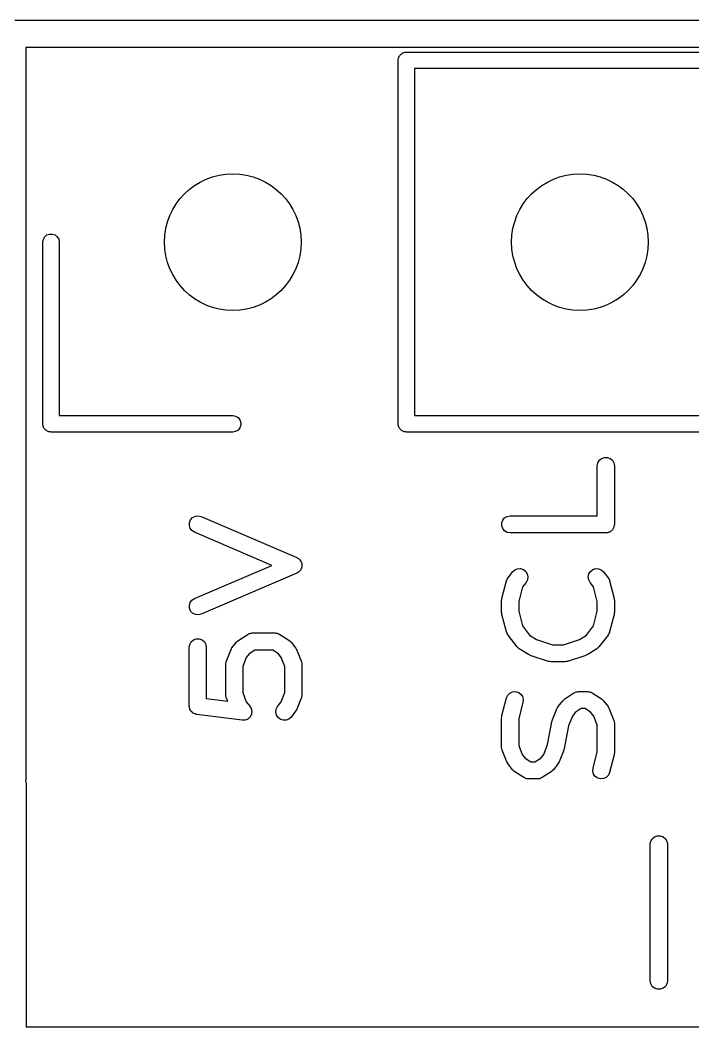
# Model space of a CAD drawing. Extents: x 10 to 287, y -200 to -10.
# Drawn here: x 110.33 to 115.25, y -97.69 to -90.32 of the extents above; entities that cross this region are included whole.
import ezdxf

# ---------------------------------------------------------------- set-up
doc = ezdxf.new("R2010")
doc.units = 0
doc.header["$MEASUREMENT"] = 0
doc.layers.add('BLACK', color=7, linetype='CONTINUOUS')

msp = doc.modelspace()

# ---------------------------------------------------------------- linework, layer by layer
at = {"layer": 'Black'}
for p, q in [((110.292, -90.324), (121.006, -90.324)), ((120.906, -90.524), (110.372, -90.524)), ((110.372, -90.524), (110.372, -95.8825)), ((113.1, -90.6027), (113.101, -90.5975)), ((113.101, -90.5975), (113.103, -90.5929)), ((113.103, -90.5929), (113.105, -90.588)), ((113.105, -90.588), (113.108, -90.584)), ((113.108, -90.584), (113.111, -90.5794)), ((113.111, -90.5794), (113.115, -90.5761)), ((113.115, -90.5761), (113.118, -90.572)), ((113.118, -90.572), (113.123, -90.5694)), ((113.123, -90.5694), (113.127, -90.566)), ((113.127, -90.566), (113.132, -90.5642)), ((113.132, -90.5642), (113.136, -90.5616)), ((113.136, -90.5616), (113.142, -90.5607)), ((113.142, -90.5607), (113.147, -90.5589)), ((113.147, -90.5589), (113.152, -90.5589)), ((113.152, -90.5589), (113.157, -90.558)), ((113.157, -90.558), (120.837, -90.558)), ((113.097, -90.618), (113.098, -90.6128)), ((113.097, -93.278), (113.097, -90.618)), ((113.098, -90.6076), (113.1, -90.6027)), ((113.098, -90.6128), (113.098, -90.6076)), ((113.217, -90.678), (113.217, -93.218)), ((120.777, -90.678), (113.217, -90.678)), ((110.497, -91.948), (110.501, -91.9275)), ((110.501, -91.9275), (110.511, -91.9094)), ((110.511, -91.9094), (110.527, -91.896)), ((110.527, -91.896), (110.547, -91.8889)), ((110.547, -91.8889), (110.567, -91.8889)), ((110.567, -91.8889), (110.587, -91.896)), ((110.587, -91.896), (110.603, -91.9094)), ((110.603, -91.9094), (110.613, -91.9275)), ((110.613, -91.9275), (110.617, -91.948)), ((110.497, -93.278), (110.497, -91.948)), ((110.617, -91.948), (110.617, -93.218)), ((110.617, -93.218), (111.887, -93.218)), ((111.887, -93.218), (111.908, -93.2216)), ((111.908, -93.2216), (111.926, -93.232)), ((111.926, -93.232), (111.939, -93.248)), ((111.939, -93.248), (111.946, -93.2676)), ((113.217, -93.218), (120.777, -93.218)), ((110.498, -93.2832), (110.497, -93.278)), ((110.498, -93.2884), (110.498, -93.2832)), ((110.5, -93.2933), (110.498, -93.2884)), ((110.501, -93.2985), (110.5, -93.2933)), ((110.503, -93.3031), (110.501, -93.2985)), ((110.505, -93.308), (110.503, -93.3031)), ((110.508, -93.312), (110.505, -93.308)), ((110.511, -93.3166), (110.508, -93.312)), ((110.515, -93.3199), (110.511, -93.3166)), ((110.518, -93.324), (110.515, -93.3199)), ((110.523, -93.3266), (110.518, -93.324)), ((110.527, -93.33), (110.523, -93.3266)), ((111.926, -93.324), (111.908, -93.3344)), ((111.939, -93.308), (111.926, -93.324)), ((111.946, -93.2884), (111.939, -93.308)), ((111.946, -93.2676), (111.946, -93.2884)), ((113.098, -93.2832), (113.097, -93.278)), ((113.098, -93.2884), (113.098, -93.2832)), ((113.1, -93.2933), (113.098, -93.2884)), ((113.101, -93.2985), (113.1, -93.2933)), ((113.103, -93.3031), (113.101, -93.2985)), ((113.105, -93.308), (113.103, -93.3031)), ((113.108, -93.312), (113.105, -93.308)), ((113.111, -93.3166), (113.108, -93.312)), ((113.115, -93.3199), (113.111, -93.3166)), ((113.118, -93.324), (113.115, -93.3199)), ((113.123, -93.3266), (113.118, -93.324)), ((113.127, -93.33), (113.123, -93.3266)), ((110.532, -93.3318), (110.527, -93.33)), ((110.536, -93.3344), (110.532, -93.3318)), ((110.542, -93.3353), (110.536, -93.3344)), ((110.547, -93.3371), (110.542, -93.3353)), ((110.552, -93.3371), (110.547, -93.3371)), ((110.557, -93.338), (110.552, -93.3371)), ((111.887, -93.338), (110.557, -93.338)), ((111.908, -93.3344), (111.887, -93.338)), ((113.132, -93.3318), (113.127, -93.33)), ((113.136, -93.3344), (113.132, -93.3318)), ((113.142, -93.3353), (113.136, -93.3344)), ((113.147, -93.3371), (113.142, -93.3353)), ((113.152, -93.3371), (113.147, -93.3371)), ((113.157, -93.338), (113.152, -93.3371)), ((120.837, -93.338), (113.157, -93.338)), ((114.558, -93.5635), (114.569, -93.5447)), ((114.569, -93.5447), (114.585, -93.5307)), ((114.585, -93.5307), (114.606, -93.5233)), ((114.606, -93.5233), (114.628, -93.5233)), ((114.628, -93.5233), (114.648, -93.5307)), ((114.648, -93.5307), (114.665, -93.5447)), ((114.665, -93.5447), (114.675, -93.5635)), ((114.554, -93.5849), (114.558, -93.5635)), ((114.554, -93.9509), (114.554, -93.5849)), ((114.675, -93.5635), (114.679, -93.5849)), ((114.679, -93.5849), (114.679, -94.0134)), ((111.57, -93.9992), (111.578, -93.9792)), ((111.578, -93.9792), (111.593, -93.9634)), ((111.593, -93.9634), (111.613, -93.9536)), ((111.613, -93.9536), (111.634, -93.951)), ((111.634, -93.951), (111.655, -93.956)), ((111.655, -93.956), (112.355, -94.256)), ((113.855, -94.0026), (113.863, -93.9822)), ((113.863, -93.9822), (113.876, -93.9655)), ((113.876, -93.9655), (113.895, -93.9547)), ((113.895, -93.9547), (113.917, -93.9509)), ((113.917, -93.9509), (114.554, -93.9509)), ((111.569, -94.0208), (111.57, -93.9992)), ((111.575, -94.0416), (111.569, -94.0208)), ((111.588, -94.059), (111.575, -94.0416)), ((111.606, -94.0709), (111.588, -94.059)), ((113.855, -94.0243), (113.855, -94.0026)), ((113.863, -94.0447), (113.855, -94.0243)), ((113.876, -94.0613), (113.863, -94.0447)), ((113.895, -94.0722), (113.876, -94.0613)), ((114.657, -94.0613), (114.652, -94.064)), ((114.66, -94.0571), (114.657, -94.0613)), ((114.665, -94.0536), (114.66, -94.0571)), ((114.667, -94.0489), (114.665, -94.0536)), ((114.671, -94.0447), (114.667, -94.0489)), ((114.673, -94.0395), (114.671, -94.0447)), ((114.675, -94.0348), (114.673, -94.0395)), ((114.676, -94.0294), (114.675, -94.0348)), ((114.678, -94.0243), (114.676, -94.0294)), ((114.679, -94.0134), (114.678, -94.0188)), ((114.678, -94.0188), (114.678, -94.0243)), ((112.172, -94.3134), (111.606, -94.0709)), ((113.917, -94.0759), (113.895, -94.0722)), ((114.617, -94.0759), (113.917, -94.0759)), ((114.622, -94.075), (114.617, -94.0759)), ((114.628, -94.075), (114.622, -94.075)), ((114.633, -94.0731), (114.628, -94.075)), ((114.638, -94.0722), (114.633, -94.0731)), ((114.643, -94.0694), (114.638, -94.0722)), ((114.648, -94.0676), (114.643, -94.0694)), ((114.652, -94.064), (114.648, -94.0676)), ((112.355, -94.256), (112.361, -94.26)), ((112.361, -94.26), (112.368, -94.2634)), ((112.368, -94.2634), (112.371, -94.2659)), ((112.371, -94.2659), (112.373, -94.2679)), ((112.373, -94.2679), (112.378, -94.2738)), ((112.378, -94.2738), (112.383, -94.2792)), ((112.383, -94.2792), (112.384, -94.2824)), ((112.384, -94.2824), (112.386, -94.2852)), ((111.606, -94.556), (112.172, -94.3134)), ((112.378, -94.353), (112.373, -94.359)), ((112.383, -94.3477), (112.378, -94.353)), ((112.384, -94.3444), (112.383, -94.3477)), ((112.386, -94.3416), (112.384, -94.3444)), ((112.386, -94.2852), (112.389, -94.2924)), ((112.389, -94.3345), (112.386, -94.3416)), ((112.389, -94.2924), (112.392, -94.2992)), ((112.392, -94.3277), (112.389, -94.3345)), ((112.392, -94.2992), (112.392, -94.3027)), ((112.392, -94.3027), (112.393, -94.306)), ((112.393, -94.306), (112.392, -94.3134)), ((112.392, -94.3134), (112.393, -94.3208)), ((112.393, -94.3208), (112.392, -94.3242)), ((112.392, -94.3242), (112.392, -94.3277)), ((113.934, -94.3608), (113.95, -94.3462)), ((113.95, -94.3462), (113.97, -94.338)), ((113.97, -94.338), (113.992, -94.3372)), ((113.992, -94.3372), (114.013, -94.3439)), ((114.013, -94.3439), (114.03, -94.3572)), ((114.03, -94.3572), (114.041, -94.3756)), ((114.492, -94.3756), (114.504, -94.3572)), ((114.504, -94.3572), (114.521, -94.3439)), ((114.521, -94.3439), (114.541, -94.3372)), ((114.541, -94.3372), (114.563, -94.338)), ((114.563, -94.338), (114.583, -94.3462)), ((114.583, -94.3462), (114.599, -94.3608)), ((112.355, -94.3709), (111.655, -94.6709)), ((112.361, -94.3668), (112.355, -94.3709)), ((112.368, -94.3635), (112.361, -94.3668)), ((112.371, -94.3609), (112.368, -94.3635)), ((112.373, -94.359), (112.371, -94.3609)), ((113.856, -94.5549), (113.889, -94.4263)), ((113.889, -94.4263), (113.89, -94.4246)), ((113.89, -94.4246), (113.891, -94.4228)), ((113.891, -94.4228), (113.895, -94.4148)), ((113.895, -94.4148), (113.899, -94.4066)), ((113.899, -94.4066), (113.9, -94.4053)), ((113.9, -94.4053), (113.901, -94.4036)), ((113.901, -94.4036), (113.934, -94.3608)), ((114.043, -94.4183), (114.033, -94.4375)), ((114.041, -94.3756), (114.046, -94.3968)), ((114.046, -94.3968), (114.043, -94.4183)), ((114.488, -94.3968), (114.492, -94.3756)), ((114.491, -94.4183), (114.488, -94.3968)), ((114.501, -94.4375), (114.491, -94.4183)), ((114.599, -94.3608), (114.633, -94.4036)), ((114.633, -94.4036), (114.634, -94.4053)), ((114.634, -94.4053), (114.635, -94.4066)), ((114.635, -94.4066), (114.639, -94.4148)), ((114.639, -94.4148), (114.643, -94.4228)), ((114.643, -94.4228), (114.643, -94.4246)), ((114.643, -94.4246), (114.644, -94.4263)), ((114.644, -94.4263), (114.677, -94.5549)), ((114.007, -94.4702), (113.979, -94.5785)), ((114.033, -94.4375), (114.007, -94.4702)), ((114.526, -94.4702), (114.501, -94.4375)), ((114.554, -94.5785), (114.526, -94.4702)), ((111.575, -94.5852), (111.588, -94.5679)), ((111.588, -94.5679), (111.606, -94.556)), ((113.854, -94.5706), (113.856, -94.5628)), ((113.854, -94.6563), (113.854, -94.5706)), ((113.856, -94.5628), (113.856, -94.5549)), ((113.979, -94.5785), (113.979, -94.6483)), ((114.554, -94.6483), (114.554, -94.5785)), ((114.677, -94.5549), (114.678, -94.5628)), ((114.678, -94.5628), (114.679, -94.5706)), ((114.679, -94.5706), (114.679, -94.6563)), ((111.569, -94.606), (111.575, -94.5852)), ((111.57, -94.6277), (111.569, -94.606)), ((111.578, -94.6476), (111.57, -94.6277)), ((111.593, -94.6635), (111.578, -94.6476)), ((113.979, -94.6483), (114.007, -94.7567)), ((114.526, -94.7567), (114.554, -94.6483)), ((111.613, -94.6733), (111.593, -94.6635)), ((111.634, -94.6758), (111.613, -94.6733)), ((111.655, -94.6709), (111.634, -94.6758)), ((113.856, -94.6641), (113.854, -94.6563)), ((113.856, -94.672), (113.856, -94.6641)), ((113.889, -94.8005), (113.856, -94.672)), ((114.677, -94.672), (114.644, -94.8005)), ((114.678, -94.6641), (114.677, -94.672)), ((114.679, -94.6563), (114.678, -94.6641)), ((114.007, -94.7567), (114.059, -94.8238)), ((114.474, -94.8238), (114.526, -94.7567)), ((111.572, -94.8921), (111.583, -94.8733)), ((111.583, -94.8733), (111.599, -94.8593)), ((111.599, -94.8593), (111.62, -94.8519)), ((111.62, -94.8519), (111.642, -94.8519)), ((111.642, -94.8519), (111.662, -94.8593)), ((111.662, -94.8593), (111.679, -94.8733)), ((111.679, -94.8733), (111.689, -94.8921)), ((111.915, -94.8751), (111.922, -94.868)), ((111.922, -94.868), (111.93, -94.8609)), ((111.93, -94.8609), (111.997, -94.818)), ((111.997, -94.818), (112.003, -94.8153)), ((112.003, -94.8153), (112.009, -94.8118)), ((112.009, -94.8118), (112.013, -94.8111)), ((112.013, -94.8111), (112.017, -94.8096)), ((112.017, -94.8096), (112.024, -94.8093)), ((112.024, -94.8093), (112.031, -94.8081)), ((112.031, -94.8081), (112.197, -94.8081)), ((112.197, -94.8081), (112.204, -94.8093)), ((112.204, -94.8093), (112.211, -94.8096)), ((112.211, -94.8096), (112.215, -94.8111)), ((112.215, -94.8111), (112.219, -94.8118)), ((112.219, -94.8118), (112.225, -94.8153)), ((112.225, -94.8153), (112.231, -94.818)), ((112.231, -94.818), (112.298, -94.8609)), ((112.298, -94.8609), (112.306, -94.868)), ((112.306, -94.868), (112.313, -94.8751)), ((113.89, -94.8022), (113.889, -94.8005)), ((113.891, -94.804), (113.89, -94.8022)), ((113.895, -94.812), (113.891, -94.804)), ((113.899, -94.8203), (113.895, -94.812)), ((113.9, -94.8216), (113.899, -94.8203)), ((113.901, -94.8232), (113.9, -94.8216)), ((113.967, -94.9089), (113.901, -94.8232)), ((114.059, -94.8238), (114.11, -94.8564)), ((114.11, -94.8564), (114.226, -94.8938)), ((114.307, -94.8938), (114.423, -94.8564)), ((114.423, -94.8564), (114.474, -94.8238)), ((114.633, -94.8232), (114.566, -94.9089)), ((114.634, -94.8216), (114.633, -94.8232)), ((114.635, -94.8203), (114.634, -94.8216)), ((114.639, -94.812), (114.635, -94.8203)), ((114.643, -94.804), (114.639, -94.812)), ((114.644, -94.8005), (114.643, -94.8022)), ((114.643, -94.8022), (114.643, -94.804)), ((111.568, -94.9134), (111.572, -94.8921)), ((111.568, -95.342), (111.568, -94.9134)), ((111.689, -94.8921), (111.693, -94.9134)), ((111.693, -94.9134), (111.693, -95.287)), ((111.839, -95.0193), (111.872, -94.9336)), ((111.872, -94.9336), (111.877, -94.9259)), ((111.877, -94.9259), (111.881, -94.9179)), ((111.881, -94.9179), (111.915, -94.8751)), ((112.049, -94.9331), (112.007, -94.9602)), ((112.179, -94.9331), (112.049, -94.9331)), ((112.221, -94.9602), (112.179, -94.9331)), ((112.313, -94.8751), (112.347, -94.9179)), ((112.347, -94.9179), (112.351, -94.9259)), ((112.351, -94.9259), (112.356, -94.9336)), ((112.356, -94.9336), (112.389, -95.0193)), ((113.975, -94.916), (113.967, -94.9089)), ((113.983, -94.9231), (113.975, -94.916)), ((114.05, -94.966), (113.983, -94.9231)), ((114.226, -94.8938), (114.307, -94.8938)), ((114.55, -94.9231), (114.484, -94.966)), ((114.558, -94.916), (114.55, -94.9231)), ((114.566, -94.9089), (114.558, -94.916)), ((111.837, -95.0307), (111.839, -95.0206)), ((111.839, -95.02), (111.839, -95.0193)), ((111.839, -95.0206), (111.839, -95.02)), ((111.986, -94.9875), (111.96, -95.0537)), ((112.007, -94.9602), (111.986, -94.9875)), ((112.242, -94.9874), (112.221, -94.9602)), ((112.268, -95.0537), (112.242, -94.9874)), ((112.389, -95.0193), (112.389, -95.02)), ((112.389, -95.02), (112.389, -95.0206)), ((112.389, -95.0206), (112.391, -95.0307)), ((114.057, -94.9691), (114.05, -94.966)), ((114.064, -94.9729), (114.057, -94.9691)), ((114.198, -95.0158), (114.064, -94.9729)), ((114.207, -95.0171), (114.198, -95.0158)), ((114.217, -95.0188), (114.207, -95.0171)), ((114.317, -95.0188), (114.217, -95.0188)), ((114.326, -95.0171), (114.317, -95.0188)), ((114.336, -95.0158), (114.326, -95.0171)), ((114.469, -94.9729), (114.336, -95.0158)), ((114.476, -94.9691), (114.469, -94.9729)), ((114.484, -94.966), (114.476, -94.9691)), ((111.835, -95.0406), (111.837, -95.0307)), ((111.835, -95.0413), (111.835, -95.0406)), ((111.835, -95.042), (111.835, -95.0413)), ((111.835, -95.2563), (111.835, -95.042)), ((111.96, -95.0537), (111.96, -95.2446)), ((112.268, -95.2446), (112.268, -95.0537)), ((112.391, -95.0307), (112.393, -95.0406)), ((112.393, -95.0406), (112.393, -95.0413)), ((112.393, -95.0413), (112.393, -95.042)), ((112.393, -95.042), (112.393, -95.2563)), ((113.914, -95.2482), (113.933, -95.2389)), ((113.933, -95.2389), (113.955, -95.2368)), ((113.955, -95.2368), (113.976, -95.2423)), ((113.976, -95.2423), (113.994, -95.2546)), ((114.389, -95.2439), (114.395, -95.2404)), ((114.395, -95.2404), (114.399, -95.2397)), ((114.399, -95.2397), (114.403, -95.2382)), ((114.403, -95.2382), (114.41, -95.2378)), ((114.41, -95.2378), (114.417, -95.2366)), ((114.417, -95.2366), (114.483, -95.2366)), ((114.483, -95.2366), (114.49, -95.2378)), ((114.49, -95.2378), (114.497, -95.2382)), ((114.497, -95.2382), (114.501, -95.2397)), ((114.501, -95.2397), (114.505, -95.2404)), ((114.505, -95.2404), (114.511, -95.2439)), ((111.693, -95.287), (111.85, -95.3072)), ((111.835, -95.257), (111.835, -95.2563)), ((111.835, -95.2577), (111.835, -95.257)), ((111.837, -95.2676), (111.835, -95.2577)), ((111.839, -95.2777), (111.837, -95.2676)), ((111.839, -95.2783), (111.839, -95.2777)), ((111.839, -95.2789), (111.839, -95.2783)), ((111.85, -95.3072), (111.839, -95.2789)), ((111.96, -95.2446), (111.986, -95.3108)), ((111.986, -95.3108), (112.013, -95.3465)), ((112.215, -95.3465), (112.242, -95.3108)), ((112.242, -95.3108), (112.268, -95.2446)), ((112.389, -95.2789), (112.356, -95.3647)), ((112.391, -95.2676), (112.389, -95.2777)), ((112.389, -95.2777), (112.389, -95.2783)), ((112.389, -95.2783), (112.389, -95.2789)), ((112.393, -95.2576), (112.391, -95.2676)), ((112.393, -95.2563), (112.393, -95.257)), ((112.393, -95.257), (112.393, -95.2576)), ((113.856, -95.412), (113.889, -95.2835)), ((113.889, -95.2835), (113.899, -95.2637)), ((113.899, -95.2637), (113.914, -95.2482)), ((114.01, -95.3148), (113.979, -95.4357)), ((113.994, -95.2546), (114.006, -95.2723)), ((114.006, -95.2723), (114.012, -95.2932)), ((114.012, -95.2932), (114.01, -95.3148)), ((114.267, -95.3465), (114.301, -95.3036)), ((114.301, -95.3036), (114.308, -95.2966)), ((114.308, -95.2966), (114.316, -95.2894)), ((114.316, -95.2894), (114.383, -95.2466)), ((114.383, -95.2466), (114.389, -95.2439)), ((114.511, -95.2439), (114.517, -95.2466)), ((114.517, -95.2466), (114.584, -95.2894)), ((114.584, -95.2894), (114.592, -95.2966)), ((114.592, -95.2966), (114.599, -95.3036)), ((114.599, -95.3036), (114.633, -95.3465)), ((111.568, -95.3435), (111.568, -95.342)), ((111.568, -95.3449), (111.568, -95.3435)), ((111.57, -95.3541), (111.568, -95.3449)), ((111.572, -95.3634), (111.57, -95.3541)), ((111.573, -95.3647), (111.572, -95.3634)), ((111.573, -95.3661), (111.573, -95.3647)), ((111.578, -95.374), (111.573, -95.3661)), ((111.583, -95.3822), (111.578, -95.374)), ((111.584, -95.3831), (111.583, -95.3822)), ((111.585, -95.3844), (111.584, -95.3831)), ((111.592, -95.3901), (111.585, -95.3844)), ((112.013, -95.3465), (112.017, -95.3538)), ((112.017, -95.3538), (112.022, -95.3608)), ((112.022, -95.3608), (112.022, -95.3633)), ((112.022, -95.3633), (112.023, -95.3657)), ((112.023, -95.3657), (112.025, -95.3739)), ((112.025, -95.3739), (112.026, -95.3819)), ((112.026, -95.3872), (112.025, -95.3953)), ((112.026, -95.3819), (112.026, -95.3846)), ((112.026, -95.3846), (112.026, -95.3872)), ((112.202, -95.3872), (112.205, -95.3657)), ((112.206, -95.4084), (112.202, -95.3872)), ((112.205, -95.3657), (112.215, -95.3465)), ((112.347, -95.3804), (112.313, -95.4232)), ((112.351, -95.3724), (112.347, -95.3804)), ((112.356, -95.3647), (112.351, -95.3724)), ((114.225, -95.4479), (114.258, -95.3622)), ((114.258, -95.3622), (114.263, -95.3545)), ((114.263, -95.3545), (114.267, -95.3465)), ((114.393, -95.3888), (114.372, -95.416)), ((114.435, -95.3616), (114.393, -95.3888)), ((114.465, -95.3616), (114.435, -95.3616)), ((114.507, -95.3888), (114.465, -95.3616)), ((114.528, -95.416), (114.507, -95.3888)), ((114.633, -95.3465), (114.637, -95.3545)), ((114.637, -95.3545), (114.642, -95.3622)), ((114.642, -95.3622), (114.675, -95.4479)), ((111.599, -95.3961), (111.592, -95.3901)), ((111.601, -95.3966), (111.599, -95.3961)), ((111.602, -95.3975), (111.601, -95.3966)), ((111.611, -95.4003), (111.602, -95.3975)), ((111.62, -95.4035), (111.611, -95.4003)), ((111.621, -95.4035), (111.62, -95.4035)), ((111.623, -95.404), (111.621, -95.4035)), ((111.956, -95.4468), (111.623, -95.404)), ((111.964, -95.4465), (111.956, -95.4468)), ((111.973, -95.4468), (111.964, -95.4465)), ((111.975, -95.446), (111.973, -95.4468)), ((111.978, -95.4458), (111.975, -95.446)), ((111.985, -95.4426), (111.978, -95.4458)), ((111.993, -95.4401), (111.985, -95.4426)), ((111.995, -95.4385), (111.993, -95.4401)), ((111.998, -95.4375), (111.995, -95.4385)), ((112.004, -95.4319), (111.998, -95.4375)), ((112.01, -95.4268), (112.004, -95.4319)), ((112.012, -95.4245), (112.01, -95.4268)), ((112.014, -95.4228), (112.012, -95.4245)), ((112.017, -95.4154), (112.014, -95.4228)), ((112.022, -95.4084), (112.017, -95.4154)), ((112.024, -95.4035), (112.022, -95.4058)), ((112.022, -95.4058), (112.022, -95.4084)), ((112.025, -95.3953), (112.024, -95.4035)), ((112.218, -95.4268), (112.206, -95.4084)), ((112.235, -95.4401), (112.218, -95.4268)), ((112.255, -95.4468), (112.235, -95.4401)), ((112.277, -95.446), (112.255, -95.4468)), ((112.297, -95.4378), (112.277, -95.446)), ((112.313, -95.4232), (112.297, -95.4378)), ((113.854, -95.4277), (113.856, -95.4199)), ((113.854, -95.642), (113.854, -95.4277)), ((113.856, -95.4199), (113.856, -95.412)), ((113.979, -95.4357), (113.979, -95.6303)), ((114.19, -95.6246), (114.222, -95.4586)), ((114.222, -95.4586), (114.224, -95.4534)), ((114.224, -95.4534), (114.225, -95.4479)), ((114.372, -95.416), (114.344, -95.488)), ((114.554, -95.4823), (114.528, -95.416)), ((114.675, -95.4479), (114.675, -95.4486)), ((114.675, -95.4486), (114.675, -95.4492)), ((114.675, -95.4492), (114.677, -95.4592)), ((114.677, -95.4592), (114.679, -95.4692)), ((114.344, -95.488), (114.311, -95.6539)), ((114.554, -95.6769), (114.554, -95.4823)), ((114.679, -95.4692), (114.679, -95.4699)), ((114.679, -95.4699), (114.679, -95.4706)), ((114.679, -95.4706), (114.679, -95.6849)), ((113.854, -95.6427), (113.854, -95.642)), ((113.854, -95.6434), (113.854, -95.6427)), ((113.856, -95.6533), (113.854, -95.6434)), ((113.858, -95.6634), (113.856, -95.6533)), ((113.858, -95.664), (113.858, -95.6634)), ((113.858, -95.6647), (113.858, -95.664)), ((113.892, -95.7504), (113.858, -95.6647)), ((113.979, -95.6303), (114.005, -95.6965)), ((114.162, -95.6966), (114.19, -95.6246)), ((114.308, -95.6647), (114.275, -95.7504)), ((114.309, -95.6592), (114.308, -95.6647)), ((114.311, -95.6539), (114.309, -95.6592)), ((114.523, -95.7977), (114.554, -95.6769)), ((113.896, -95.7581), (113.892, -95.7504)), ((114.005, -95.6965), (114.026, -95.7238)), ((114.026, -95.7238), (114.068, -95.7509)), ((114.068, -95.7509), (114.098, -95.7509)), ((114.098, -95.7509), (114.141, -95.7238)), ((114.141, -95.7238), (114.162, -95.6966)), ((114.275, -95.7504), (114.27, -95.7581)), ((114.677, -95.7005), (114.644, -95.8291)), ((114.678, -95.6927), (114.677, -95.7005)), ((114.679, -95.6849), (114.678, -95.6927)), ((113.901, -95.7661), (113.896, -95.7581)), ((113.934, -95.8089), (113.901, -95.7661)), ((113.942, -95.816), (113.934, -95.8089)), ((113.95, -95.8231), (113.942, -95.816)), ((114.016, -95.866), (113.95, -95.8231)), ((114.217, -95.8231), (114.15, -95.866)), ((114.225, -95.816), (114.217, -95.8231)), ((114.233, -95.8089), (114.225, -95.816)), ((114.266, -95.7661), (114.233, -95.8089)), ((114.27, -95.7581), (114.266, -95.7661)), ((114.521, -95.8194), (114.523, -95.7977)), ((114.527, -95.8403), (114.521, -95.8194)), ((114.644, -95.8291), (114.635, -95.8489)), ((110.372, -95.8825), (110.37, -95.8892)), ((110.37, -95.8892), (110.374, -95.9104)), ((114.023, -95.8687), (114.016, -95.866)), ((114.029, -95.8722), (114.023, -95.8687)), ((114.033, -95.8729), (114.029, -95.8722)), ((114.036, -95.8744), (114.033, -95.8729)), ((114.043, -95.8747), (114.036, -95.8744)), ((114.05, -95.8759), (114.043, -95.8747)), ((114.117, -95.8759), (114.05, -95.8759)), ((114.124, -95.8747), (114.117, -95.8759)), ((114.13, -95.8744), (114.124, -95.8747)), ((114.134, -95.8729), (114.13, -95.8744)), ((114.138, -95.8722), (114.134, -95.8729)), ((114.144, -95.8687), (114.138, -95.8722)), ((114.15, -95.866), (114.144, -95.8687)), ((114.539, -95.858), (114.527, -95.8403)), ((114.557, -95.8703), (114.539, -95.858)), ((114.578, -95.8757), (114.557, -95.8703)), ((114.6, -95.8737), (114.578, -95.8757)), ((114.62, -95.8643), (114.6, -95.8737)), ((114.635, -95.8489), (114.62, -95.8643)), ((110.374, -95.9104), (110.374, -97.69)), ((114.942, -96.3534), (114.945, -96.332)), ((114.945, -96.332), (114.956, -96.3132)), ((114.956, -96.3132), (114.973, -96.2993)), ((114.973, -96.2993), (114.993, -96.2918)), ((114.993, -96.2918), (115.015, -96.2918)), ((115.015, -96.2918), (115.035, -96.2993)), ((115.035, -96.2993), (115.052, -96.3132)), ((115.052, -96.3132), (115.063, -96.332)), ((115.063, -96.332), (115.067, -96.3534)), ((114.942, -97.3534), (114.942, -96.3534)), ((115.067, -96.3534), (115.067, -97.3534)), ((114.945, -97.3748), (114.942, -97.3534)), ((114.956, -97.3936), (114.945, -97.3748)), ((115.063, -97.3748), (115.052, -97.3936)), ((115.067, -97.3534), (115.063, -97.3748)), ((114.973, -97.4075), (114.956, -97.3936)), ((114.993, -97.4149), (114.973, -97.4075)), ((115.015, -97.4149), (114.993, -97.4149)), ((115.035, -97.4075), (115.015, -97.4149)), ((115.052, -97.3936), (115.035, -97.4075)), ((110.374, -97.69), (119.888, -97.69))]:
    msp.add_line(p, q, dxfattribs=at)
for centre in [(111.887, -91.948), (114.427, -91.948)]:
    msp.add_circle(centre, 0.5, dxfattribs=at)

doc.saveas('drawing.dxf')
